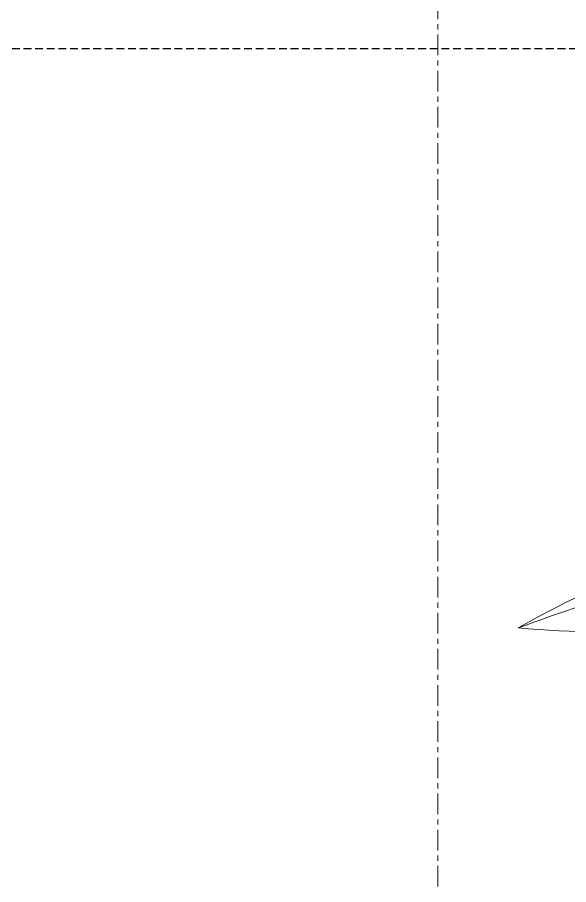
# Model space of a CAD drawing. Header units: millimetres. Extents: x 46644 to 147176, y -1287 to 53383.
# Drawn here: x 98493 to 98832, y 51891 to 52424 of the extents above; entities that cross this region are included whole.
import ezdxf

# ---------------------------------------------------------------- set-up
doc = ezdxf.new("R2010")
doc.units = ezdxf.units.MM
for name, pattern in [('Dash - Tight', [4.5, 3, -1.5]), ('Grid Line', [22.225, 12.7, -3.175, 3.175, -3.175]), ('Hidden', [7.14375, 4.7625, -2.38125])]:
    doc.linetypes.add(name, pattern=pattern)
for name, color, linetype, lineweight in [('A-DETL-GENF-1', 92, 'Dash - Tight', 18), ('A-DETL-GENF-2', 92, 'Hidden', 25), ('G-IMPT', 8, 'Continuous', 18), ('L-PLNT', 71, 'Continuous', 18), ('S-GRID-1', 1, 'Grid Line', 9)]:
    doc.layers.add(name, color=color, linetype=linetype, lineweight=lineweight)

# ---------------------------------------------------------------- blocks, each defined once
blk = doc.blocks.new('CAY DUA VAN PHAT - CAY DUA VAN PHAT_dwg-2253781-TKCS_SẢNH - BẬC CẤP 3 - MẶT BẰNG')
at = {"layer": 'G-IMPT'}
for centre, radius, start, end in [((-904.3, 89.2), 908.7, 354.3681, 19.6563), ((960.9, 550.9), 1107.6, 191.6383, 209.8274), ((2080.8, 773.2), 2219.8, 191.9083, 200.385)]:
    blk.add_arc(centre, radius, start, end, dxfattribs=at)
blk = doc.blocks.new('CAY DUA VAN PHAT - CAY DUA VAN PHAT_dwg-V74-TKCS_SẢNH - BẬC CẤP 3 - MẶT BẰNG')
at = {"layer": 'G-IMPT'}
for centre, radius, start, end in [((-904.3, 89.2), 908.7, 354.3681, 19.6563), ((960.9, 550.9), 1107.6, 191.6383, 209.8274), ((2080.8, 773.2), 2219.8, 191.9083, 200.385)]:
    blk.add_arc(centre, radius, start, end, dxfattribs=at)
blk = doc.blocks.new('CAY DUA VAN PHAT - CAY DUA VAN PHAT-V75-TKCS_SẢNH - BẬC CẤP 3 - MẶT BẰNG')
at = {"xscale": 0.5, "yscale": 0.5, "zscale": 0.5}
for name in ['CAY DUA VAN PHAT - CAY DUA VAN PHAT_dwg-2253781-TKCS_SẢNH - BẬC CẤP 3 - MẶT BẰNG', 'CAY DUA VAN PHAT - CAY DUA VAN PHAT_dwg-V74-TKCS_SẢNH - BẬC CẤP 3 - MẶT BẰNG']:
    blk.add_blockref(name, (-151.82, -370.52), dxfattribs=at)
blk = doc.blocks.new('BORDER VIEW - BORDER VIEW-2196717-TKCS_SẢNH - BẬC CẤP 3 - MẶT BẰNG')
at = {"layer": 'A-DETL-GENF-2'}
blk.add_line((150, 8658.05), (14655, 8658.05), dxfattribs=at)

msp = doc.modelspace()

# ---------------------------------------------------------------- linework, layer by layer
at = {"layer": 'S-GRID-1'}
msp.add_line((98751.52, 51578.6), (98751.52, 52828.6), dxfattribs=at)

# ---------------------------------------------------------------- block references
at = {"layer": 'A-DETL-GENF-1'}
msp.add_blockref('BORDER VIEW - BORDER VIEW-2196717-TKCS_SẢNH - BẬC CẤP 3 - MẶT BẰNG', (97596.52, 43746.94), dxfattribs=at)
at = {"layer": 'L-PLNT', "rotation": 269.9999999999997}
msp.add_blockref('CAY DUA VAN PHAT - CAY DUA VAN PHAT-V75-TKCS_SẢNH - BẬC CẤP 3 - MẶT BẰNG', (99171.52, 51896.94), dxfattribs=at)

doc.saveas('drawing.dxf')
